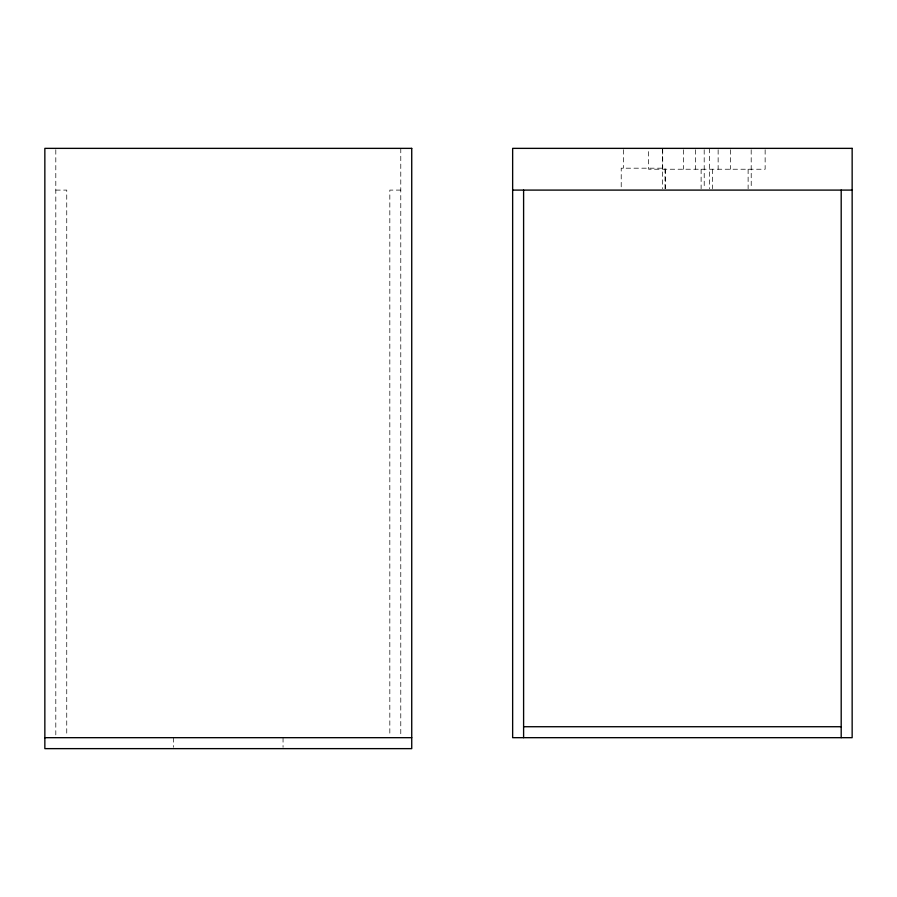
<?xml version="1.0" encoding="UTF-8"?>
<svg xmlns="http://www.w3.org/2000/svg" width="897" height="897" viewBox="0 0 897 897"><rect width="100%" height="100%" fill="white"/><g stroke="black" fill="none" stroke-linecap="round" stroke-linejoin="round"><path stroke-width="0.67" stroke-dasharray="4.49 3.36" d="M55.805 190.097L66.748 190.097L66.748 734.878M400.78 190.097L389.825 190.097L389.825 734.878M765.141 149.754L765.141 169.23L648.598 169.23L648.598 149.754M751.181 149.754L751.226 188.706M748.12 169.23L748.12 188.706M730.371 149.754L730.371 169.23M718.138 149.754L718.138 169.23M712.622 169.23L712.622 188.706M709.549 148.364L709.527 188.706M704.19 149.754L704.223 188.706M701.118 169.23L701.118 188.706M695.601 149.754L695.601 169.23M683.368 149.754L683.368 169.23M665.619 169.23L665.619 188.706M665.025 188.729L665.025 168.188L621.217 168.188L621.217 188.729M662.715 149.687L662.715 168.188M662.547 148.364L662.502 188.706M623.516 149.687L623.516 168.188M400.78 148.364L400.78 734.878M283.048 737.682L283.048 747.268M173.536 737.682L173.536 747.268M55.805 149.754L55.805 734.878"/><path stroke-width="1.35" d="M512.647 190.097L852.15 190.097M523.601 726.727L841.195 726.727M44.85 737.682L411.734 737.682M841.195 190.097L841.195 737.682M523.601 190.097L523.601 737.682M411.734 148.364L44.85 148.364L44.85 748.636L411.734 748.636L411.734 148.364M852.15 148.364L512.647 148.364L512.647 737.682L852.15 737.682L852.15 148.364"/></g></svg>
